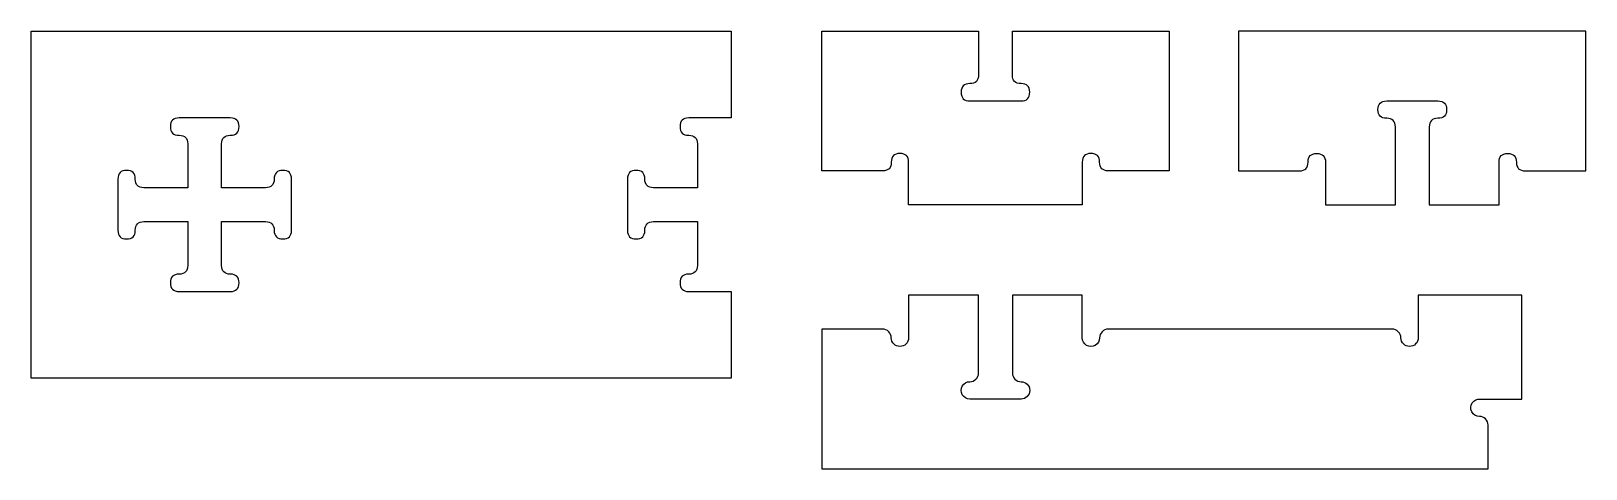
# Model space of a CAD drawing. Extents: x 42 to 180, y 539 to 578.
import ezdxf

# ---------------------------------------------------------------- set-up
doc = ezdxf.new("R2010")
doc.units = 0
doc.layers.add('Layer_1', color=7, linetype='CONTINUOUS')

msp = doc.modelspace()

# ---------------------------------------------------------------- linework, layer by layer
at = {"layer": 'Layer_1', "color": 1}
for points in [[(42.002922, 577.919927), (104.186801, 577.919927)], [(42.002922, 547.078516), (42.002922, 577.919927)], [(104.186801, 577.919927), (104.186801, 570.209528)], [(112.233809, 577.919927), (126.150951, 577.919927)], [(112.233809, 565.506199), (112.233809, 577.919927)], [(126.150951, 577.919927), (126.150951, 574.026206)], [(129.15799, 577.919927), (143.075141, 577.919927)], [(129.15799, 574.026206), (129.15799, 577.919927)], [(143.075141, 577.919927), (143.075141, 565.506199)], [(149.256287, 577.919927), (149.256287, 565.506199)], [(180.09763, 577.919927), (149.256287, 577.919927)], [(180.09763, 565.506199), (180.09763, 577.919927)], [(125.379903, 571.713028), (129.929029, 571.713028)], [(162.402387, 571.713028), (166.951508, 571.713028)], [(59.698156, 570.209528), (55.149036, 570.209528)], [(104.186801, 570.209528), (100.408737, 570.209528)], [(163.173444, 562.499155), (163.173444, 569.399948)], [(166.180479, 569.399948), (166.180479, 562.499155)], [(55.920064, 567.896401), (55.920064, 564.002702), (52.026323, 564.002702)], [(62.820807, 564.002702), (58.927103, 564.002702), (58.927103, 567.896401)], [(101.179768, 567.896401), (101.179768, 564.002702)], [(119.944123, 562.499155), (119.944123, 566.277255)], [(135.364793, 566.277255), (135.364793, 562.499155)], [(156.966607, 566.277255), (156.966607, 562.499155)], [(172.387297, 562.499155), (172.387297, 566.277255)], [(117.630998, 565.506199), (112.233809, 565.506199)], [(143.075141, 565.506199), (137.677895, 565.506199)], [(149.256287, 565.506199), (154.653496, 565.506199)], [(174.700373, 565.506199), (180.09763, 565.506199)], [(49.71325, 564.773728), (49.71325, 560.224624)], [(65.13394, 560.224624), (65.13394, 564.773728)], [(94.972971, 564.773728), (94.972971, 560.224624)], [(101.179768, 564.002702), (97.286033, 564.002702)], [(135.364793, 562.499155), (119.944123, 562.499155)], [(156.966607, 562.499155), (163.173444, 562.499155)], [(166.180479, 562.499155), (172.387297, 562.499155)], [(52.026323, 560.995661), (55.920064, 560.995661), (55.920064, 557.101954)], [(58.927103, 560.995661), (62.820807, 560.995661)], [(58.927103, 557.101954), (58.927103, 560.995661)], [(97.286033, 560.995661), (101.179768, 560.995661)], [(101.179768, 560.995661), (101.179768, 557.101954)], [(55.149036, 554.788855), (59.698156, 554.788855)], [(100.408737, 554.788855), (104.186801, 554.788855)], [(104.186801, 554.788855), (104.186801, 547.078516)], [(126.150951, 547.549706), (126.150951, 554.450448), (119.944123, 554.450448), (119.944123, 550.672393)], [(135.364793, 550.672393), (135.364793, 554.450448), (129.15799, 554.450448)], [(170.712031, 545.236657), (174.417694, 545.236598), (174.417694, 554.450448), (165.203827, 554.450448)], [(112.233809, 551.443447), (112.233809, 539.029778), (171.410647, 539.029778)], [(117.630998, 551.443447), (112.233809, 551.443447)], [(162.890702, 551.443447), (137.677895, 551.443447)], [(104.186801, 547.078516), (42.002922, 547.078516)], [(129.929029, 545.236598), (125.379903, 545.236598)]]:
    msp.add_lwpolyline(points, dxfattribs=at)
for points in [[(125.379903, 573.255107), (124.865881, 573.255107), (124.608869, 572.998091), (124.608869, 572.484059)], [(126.150951, 574.026206), (126.150951, 573.512128), (125.893935, 573.25509), (125.379903, 573.25509)], [(129.929029, 573.25509), (129.415003, 573.25509), (129.15799, 573.512128), (129.15799, 574.026206)], [(130.700024, 572.484059), (130.700024, 572.998091), (130.443026, 573.255107), (129.929029, 573.255107)], [(124.608869, 572.484059), (124.608869, 571.970038), (124.865881, 571.713028), (125.379903, 571.713028)], [(129.929029, 571.713028), (130.443026, 571.713028), (130.700024, 571.970038), (130.700024, 572.484059)], [(161.631353, 570.941977), (161.631353, 571.456011), (161.888365, 571.713028), (162.402387, 571.713028)], [(166.951508, 571.713028), (167.465513, 571.713028), (167.722516, 571.456011), (167.722516, 570.941977)], [(162.402387, 570.170946), (161.888365, 570.170946), (161.631353, 570.427956), (161.631353, 570.941977)], [(167.722516, 570.941977), (167.722516, 570.427956), (167.465513, 570.170946), (166.951508, 570.170946)], [(55.149036, 570.209528), (54.635002, 570.209528), (54.377985, 569.952512), (54.377985, 569.43848)], [(54.377985, 569.43848), (54.377985, 568.924461), (54.635002, 568.667452), (55.149036, 568.667452)], [(60.469156, 569.43848), (60.469156, 569.952512), (60.212156, 570.209528), (59.698156, 570.209528)], [(59.698156, 568.667452), (60.212156, 568.667452), (60.469156, 568.924461), (60.469156, 569.43848)], [(100.408737, 570.209528), (99.894703, 570.209528), (99.637686, 569.952512), (99.637686, 569.43848)], [(99.637686, 569.43848), (99.637686, 568.924461), (99.894703, 568.667452), (100.408737, 568.667452)], [(163.173444, 569.399948), (163.173444, 569.913946), (162.916425, 570.170946), (162.402387, 570.170946)], [(166.951508, 570.170946), (166.437489, 570.170946), (166.180479, 569.913946), (166.180479, 569.399948)], [(55.149036, 568.667452), (55.663055, 568.667452), (55.920064, 568.410435), (55.920064, 567.896401)], [(58.927103, 567.896401), (58.927103, 568.410435), (59.18412, 568.667452), (59.698156, 568.667452)], [(100.408737, 568.667452), (100.922758, 568.667452), (101.179768, 568.410435), (101.179768, 567.896401)], [(118.402046, 566.277255), (118.402046, 565.763218), (118.14503, 565.506199), (117.630998, 565.506199)], [(119.173046, 567.048272), (118.659046, 567.048272), (118.402046, 566.791267), (118.402046, 566.277255)], [(119.944123, 566.277255), (119.944123, 566.791267), (119.687097, 567.048272), (119.173046, 567.048272)], [(136.13581, 567.048272), (135.621799, 567.048272), (135.364793, 566.791267), (135.364793, 566.277255)], [(136.906855, 566.277255), (136.906855, 566.791267), (136.64984, 567.048272), (136.13581, 567.048272)], [(137.677895, 565.506199), (137.163868, 565.506199), (136.906855, 565.763218), (136.906855, 566.277255)], [(154.653496, 565.506199), (155.167519, 565.506199), (155.42453, 565.763218), (155.42453, 566.277255)], [(155.42453, 566.277255), (155.42453, 566.791267), (155.681538, 567.048272), (156.195553, 567.048272)], [(156.195553, 567.048272), (156.709589, 567.048272), (156.966607, 566.791267), (156.966607, 566.277255)], [(172.387297, 566.277255), (172.387297, 566.791267), (172.644296, 567.048272), (173.158294, 567.048272)], [(173.158294, 567.048272), (173.67232, 567.048272), (173.929334, 566.791267), (173.929334, 566.277255)], [(173.929334, 566.277255), (173.929334, 565.763218), (174.186347, 565.506199), (174.700373, 565.506199)], [(50.484281, 565.544742), (49.97026, 565.544742), (49.71325, 565.287737), (49.71325, 564.773728)], [(51.255332, 564.773728), (51.255332, 565.287737), (50.998315, 565.544742), (50.484281, 565.544742)], [(64.362889, 565.544742), (63.848868, 565.544742), (63.591858, 565.287737), (63.591858, 564.773728)], [(65.13394, 564.773728), (65.13394, 565.287737), (64.876923, 565.544742), (64.362889, 565.544742)], [(95.743988, 565.544742), (95.229976, 565.544742), (94.972971, 565.287737), (94.972971, 564.773728)], [(96.515036, 564.773728), (96.515036, 565.287737), (96.25802, 565.544742), (95.743988, 565.544742)], [(52.026323, 564.002702), (51.512329, 564.002702), (51.255332, 564.259711), (51.255332, 564.773728)], [(63.591858, 564.773728), (63.591858, 564.259711), (63.334841, 564.002702), (62.820807, 564.002702)], [(97.286033, 564.002702), (96.772035, 564.002702), (96.515036, 564.259711), (96.515036, 564.773728)], [(51.255332, 560.224624), (51.255332, 560.738649), (51.512329, 560.995661), (52.026323, 560.995661)], [(62.820807, 560.995661), (63.334841, 560.995661), (63.591858, 560.738649), (63.591858, 560.224624)], [(96.515036, 560.224624), (96.515036, 560.738649), (96.772035, 560.995661), (97.286033, 560.995661)], [(49.71325, 560.224624), (49.71325, 559.710591), (49.97026, 559.453574), (50.484281, 559.453574)], [(50.484281, 559.453574), (50.998315, 559.453574), (51.255332, 559.710591), (51.255332, 560.224624)], [(63.591858, 560.224624), (63.591858, 559.710591), (63.848868, 559.453574), (64.362889, 559.453574)], [(64.362889, 559.453574), (64.876923, 559.453574), (65.13394, 559.710591), (65.13394, 560.224624)], [(94.972971, 560.224624), (94.972971, 559.710591), (95.229976, 559.453574), (95.743988, 559.453574)], [(95.743988, 559.453574), (96.25802, 559.453574), (96.515036, 559.710591), (96.515036, 560.224624)], [(55.920064, 557.101954), (55.920064, 556.587939), (55.663055, 556.330931), (55.149036, 556.330931)], [(59.698156, 556.330931), (59.18412, 556.330931), (58.927103, 556.587939), (58.927103, 557.101954)], [(101.179768, 557.101954), (101.179768, 556.587939), (100.922758, 556.330931), (100.408737, 556.330931)], [(55.149036, 556.330931), (54.635002, 556.330931), (54.377985, 556.073922), (54.377985, 555.559903)], [(54.377985, 555.559903), (54.377985, 555.045871), (54.635002, 554.788855), (55.149036, 554.788855)], [(60.469156, 555.559903), (60.469156, 556.073922), (60.212156, 556.330931), (59.698156, 556.330931)], [(59.698156, 554.788855), (60.212156, 554.788855), (60.469156, 555.045871), (60.469156, 555.559903)], [(100.408737, 556.330931), (99.894703, 556.330931), (99.637686, 556.073922), (99.637686, 555.559903)], [(99.637686, 555.559903), (99.637686, 555.045871), (99.894703, 554.788855), (100.408737, 554.788855)], [(129.15799, 554.450448), (129.15799, 554.450448), (129.15799, 547.549706), (129.15799, 547.549706)], [(165.203827, 554.450448), (165.203827, 554.450448), (165.203827, 550.672393), (165.203827, 550.672393)], [(118.176218, 551.217614), (118.031617, 551.362215), (117.835495, 551.44345), (117.630998, 551.443447)], [(118.402046, 550.672393), (118.402052, 550.87689), (118.320818, 551.073012), (118.176218, 551.217614)], [(137.132681, 551.217611), (136.988082, 551.07301), (136.90685, 550.876888), (136.906855, 550.672393)], [(137.677895, 551.443447), (137.473399, 551.443448), (137.27728, 551.362212), (137.132681, 551.217611)], [(163.435916, 551.217611), (163.291318, 551.362212), (163.095198, 551.443448), (162.890702, 551.443447)], [(163.661742, 550.672393), (163.661747, 550.876888), (163.580515, 551.07301), (163.435916, 551.217611)], [(119.173085, 549.903276), (118.748002, 549.903276), (118.403107, 550.247311), (118.402046, 550.672393)], [(119.944123, 550.672393), (119.943062, 550.247311), (119.598168, 549.903276), (119.173085, 549.903276)], [(135.749684, 550.00286), (135.510809, 550.141072), (135.364021, 550.396416), (135.364793, 550.672393)], [(136.521964, 550.00286), (136.283089, 549.864648), (135.988559, 549.864648), (135.749684, 550.00286)], [(136.906855, 550.672393), (136.907628, 550.396416), (136.760839, 550.141072), (136.521964, 550.00286)], [(164.432784, 549.903005), (164.007595, 549.903005), (163.662655, 550.247204), (163.661742, 550.672393)], [(165.203827, 550.672393), (165.202914, 550.247204), (164.857974, 549.903005), (164.432784, 549.903005)], [(125.379903, 546.778672), (125.584397, 546.778668), (125.780516, 546.8599), (125.925116, 547.004497)], [(125.925116, 547.004497), (126.069716, 547.149095), (126.150951, 547.345212), (126.150951, 547.549706)], [(129.15799, 547.549706), (129.15799, 547.345214), (129.239224, 547.149097), (129.383822, 547.0045)], [(129.383822, 547.0045), (129.52842, 546.859903), (129.724537, 546.77867), (129.929029, 546.778672)], [(124.711052, 545.62173), (124.573022, 545.860486), (124.573022, 546.154784), (124.711052, 546.393539)], [(124.711052, 546.393539), (124.849081, 546.632295), (125.10412, 546.779149), (125.379903, 546.778672)], [(125.379903, 545.236598), (125.10412, 545.23612), (124.849081, 545.382975), (124.711052, 545.62173)], [(129.929029, 546.778672), (130.35434, 546.777935), (130.698731, 546.432946), (130.698731, 546.007635)], [(130.698731, 546.007635), (130.698731, 545.582324), (130.35434, 545.237335), (129.929029, 545.236598)], [(169.958604, 544.102026), (169.82401, 544.352952), (169.838313, 544.657563), (169.995827, 544.894773)], [(170.639621, 543.694536), (170.354878, 543.694523), (170.093198, 543.851101), (169.958604, 544.102026)], [(169.995827, 544.894773), (170.153341, 545.131983), (170.428541, 545.263351), (170.712031, 545.236657)], [(171.410647, 542.923513), (171.410641, 543.349336), (171.065444, 543.694531), (170.639621, 543.694536)], [(171.410647, 539.029778), (171.410647, 539.029778), (171.410647, 542.923513), (171.410647, 542.923513)]]:
    msp.add_open_spline(points, degree=3, dxfattribs=at)

doc.saveas('drawing.dxf')
